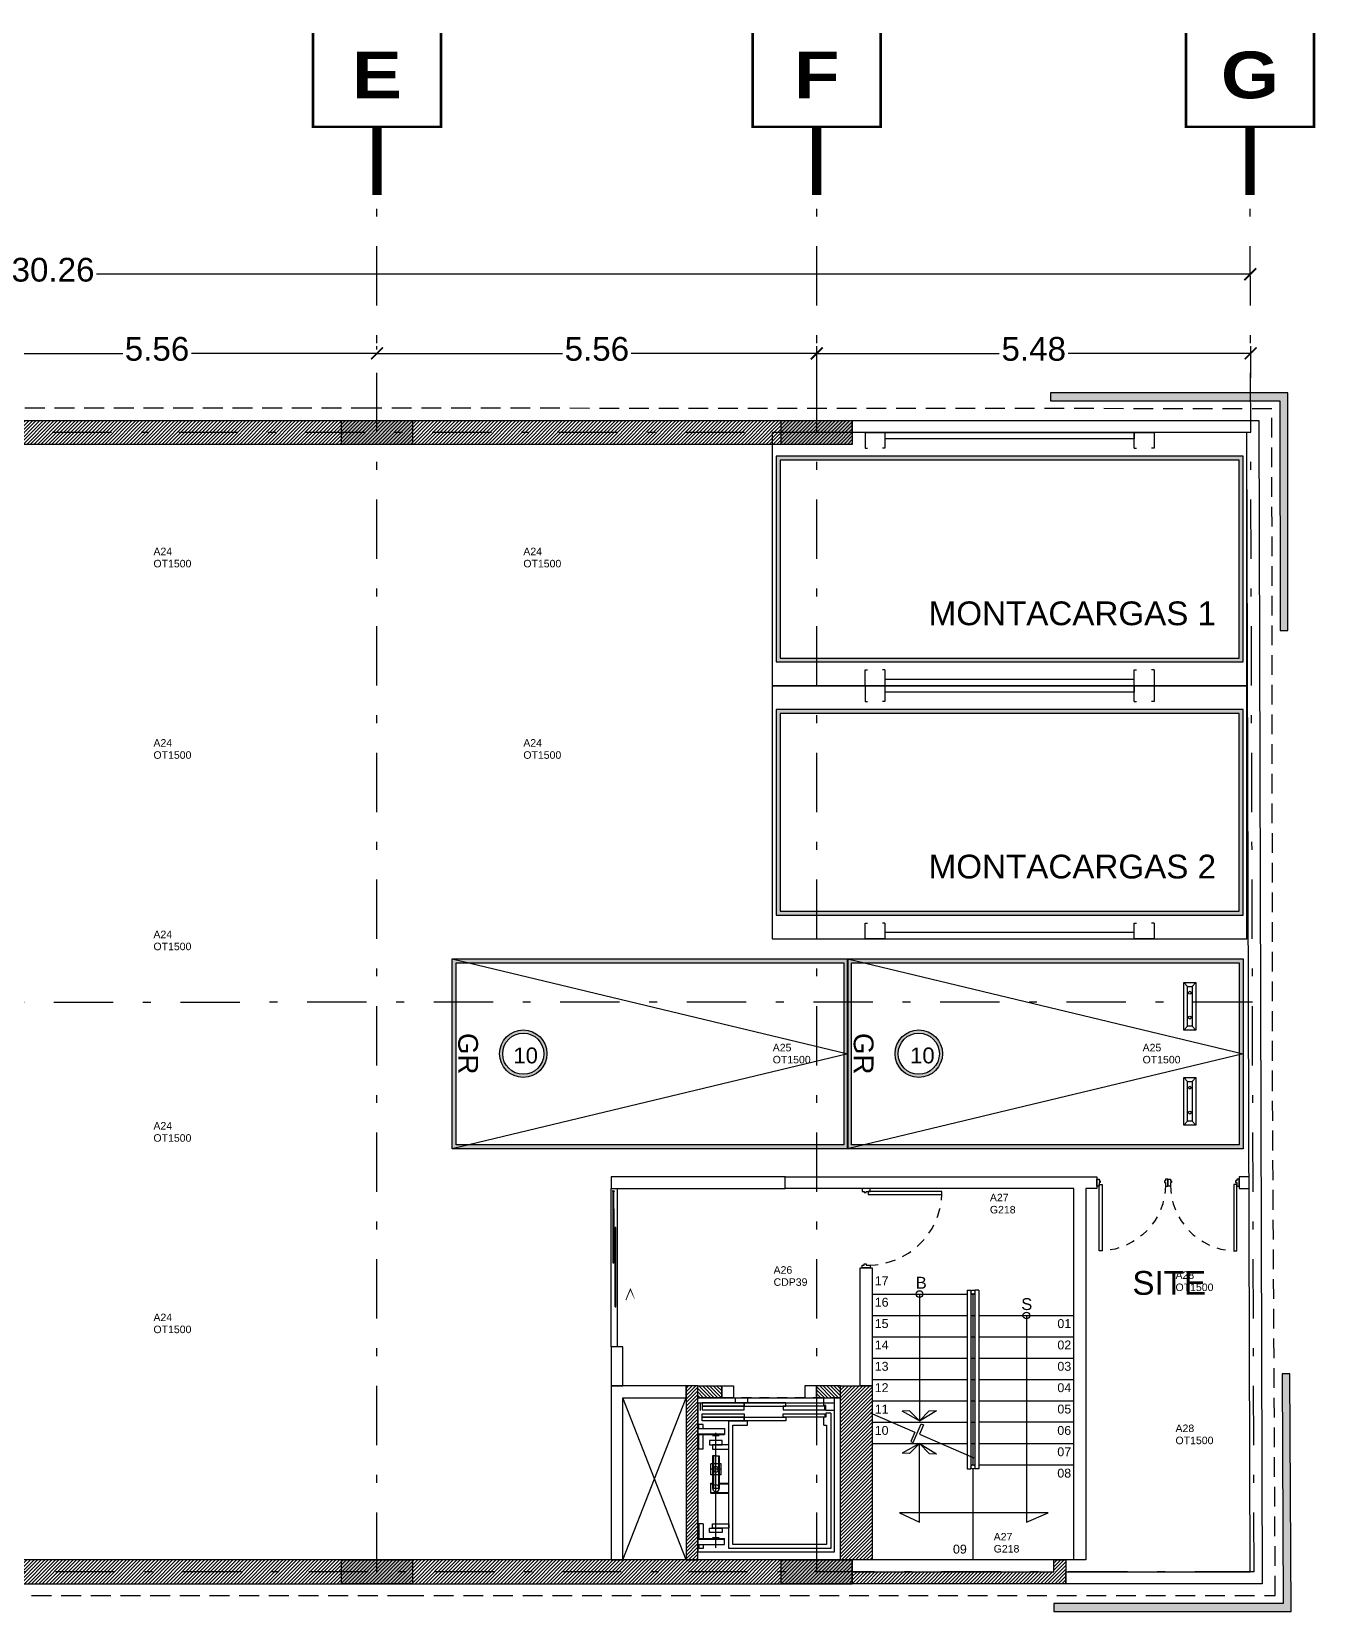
# Model space of a CAD drawing. Header units: millimetres. Extents: x -101 to 3415, y -52 to 1366.
# Drawn here: x 101.43 to 117.65, y 60.65 to 80.62 of the extents above; entities that cross this region are included whole.
import ezdxf
from ezdxf.enums import TextEntityAlignment as Align

# ---------------------------------------------------------------- set-up
doc = ezdxf.new("R2010")
doc.units = ezdxf.units.MM
for name, pattern in [('XR EJES SUPERIORES$0$DASHDOT2', [0.5, 0.25, -0.125, 0, -0.125]), ('XR LINDERO N$0$A-100a LALA IRAPUATO nave equipo$0$HIDDEN', [0.375, 0.25, -0.125]), ('XR SOTANO 2$0$XR PLANTA TIPO DE OFICINAS$0$HIDDEN', [0.375, 0.25, -0.125]), ('XR SOTANO 2$0$XR PLANTA TIPO DE OFICINAS$0$HIDDEN2', [0.1875, 0.125, -0.0625])]:
    doc.linetypes.add(name, pattern=pattern)
for name, color, linetype in [('00_ARQ', 8, 'Continuous'), ('Texto_Iluminación', 7, 'Continuous'), ('XR EJES SUPERIORES$0$A-COTAS', 8, 'Continuous'), ('XR EJES SUPERIORES$0$A-EJES', 8, 'XR EJES SUPERIORES$0$DASHDOT2')]:
    doc.layers.add(name, color=color, linetype=linetype)
doc.styles.add('TÍTULO', font='arial.ttf', dxfattribs={"height": 0.19})
doc.styles.add('XR EJES SUPERIORES$0$protot1', font='')
doc.styles.add('XR EJES SUPERIORES$0$Standard', font='arial.ttf')
doc.styles.add('XR SOTANO 2$0$ARIEL', font='arial.ttf')
doc.styles.add('XR SOTANO 2$0$Standard', font='arial.ttf')
doc.styles.add('XR SOTANO 2$0$XR PLANTA TIPO DE OFICINAS$0$TEXTO-ALB-100', font='arial.ttf', dxfattribs={"height": 0.15})
doc.styles.get('XR EJES SUPERIORES$0$protot1').set_extended_font_data('Arial Black')
doc.dimstyles.new('XR EJES SUPERIORES$0$PAÑOS50', dxfattribs={"dimscale": 0.5, "dimtxt": 0.6, "dimasz": 0.3, "dimexe": 0.18, "dimexo": 0.1, "dimgap": 0.09, "dimtad": 0, "dimtih": 1, "dimtoh": 1, "dimzin": 0, "dimdsep": 46, "dimtxsty": 'XR EJES SUPERIORES$0$Standard', "dimblk": 'XR EJES SUPERIORES$0$_ArchTick', "dimcen": 0.09, "dimclrd": 256, "dimclre": 256, "dimclrt": 2, "dimadec": 0, "dimazin": 0, "dimtfac": 1, "dimtix": 1, "dimtmove": 2, "dimatfit": 3, "dimldrblk": 'XR EJES SUPERIORES$0$_ArchTick', "dimfxl": 0.18, "dimtvp": 0.18, "dimtolj": 1, "dimtzin": 0, "dimarcsym": 0})
pattern_1 = [(45, (86.41346, 75.89185), (-0.02245064, 0.02245064), [])]
pattern_2 = [(315, (270.687047, 51.371213), (-0.02245064, -0.02245064), [])]

# ---------------------------------------------------------------- blocks, each defined once
blk = doc.blocks.new('XR COLUMNAS SUPERIORES')
at = {"layer": '00_ARQ', "linetype": 'ByBlock'}
h = blk.add_hatch(color=256, dxfattribs=at)
h.dxf.hatch_style = 1
h.paths.add_polyline_path([(19.828, -0.493), (18.931, -0.493), (18.931, -0.193), (19.828, -0.193)])
h = blk.add_hatch(color=256, dxfattribs=at)
h.dxf.hatch_style = 1
h.paths.add_polyline_path([(25.387, -0.493), (24.49, -0.493), (24.49, -0.193), (25.387, -0.193)])
h = blk.add_hatch(color=256, dxfattribs=at)
h.dxf.hatch_style = 1
h.paths.add_polyline_path([(19.828, -14.89), (18.931, -14.89), (18.931, -14.59), (19.828, -14.59)])
h = blk.add_hatch(color=256, dxfattribs=at)
h.dxf.hatch_style = 1
h.paths.add_polyline_path([(25.387, -14.89), (24.49, -14.89), (24.49, -14.59), (25.387, -14.59)])
for points in [[(19.828, -0.493), (18.931, -0.493), (18.931, -0.193), (19.828, -0.193)], [(25.387, -0.493), (24.49, -0.493), (24.49, -0.193), (25.387, -0.193)], [(19.828, -14.89), (18.931, -14.89), (18.931, -14.59), (19.828, -14.59)], [(25.387, -14.89), (24.49, -14.89), (24.49, -14.59), (25.387, -14.59)]]:
    blk.add_lwpolyline(points, close=True, dxfattribs=at)
blk = doc.blocks.new('XR EJES SUPERIORES$0$EJE_HOR')
at = {"color": 1, "linetype": 'Continuous', "const_width": 0.025}
blk.add_lwpolyline([(-0.616, 0.909), (-0.616, 0.005), (0.616, 0.005), (0.616, 0.909)], dxfattribs=at)
at = {"color": 2, "linetype": 'Continuous', "const_width": 0.09}
blk.add_lwpolyline([(0, 0), (0, -0.652)], dxfattribs=at)
at = {"color": 4, "style": 'XR EJES SUPERIORES$0$protot1', "oblique": 360}
blk.add_attdef('EJE', text='', height=0.45, dxfattribs=at).set_placement((0, 0.279), align=Align.CENTER)
blk = doc.blocks.new('XR EJES SUPERIORES$0$_ArchTick')
at = {"color": 0, "linetype": 'ByBlock', "const_width": 0.15}
blk.add_lwpolyline([(-0.5, -0.5), (0.5, 0.5)], dxfattribs=at)
blk = doc.blocks.new('*D36')
at = {"layer": 'Defpoints', "color": 0, "linetype": 'Continuous', "transparency": 16777216}
for p in [(13.821, 0.657), (13.821, 0.657), (19.38, 0.657)]:
    blk.add_point(p, dxfattribs=at)
at = {"layer": 'XR EJES SUPERIORES$0$A-COTAS', "linetype": 'Continuous', "lineweight": -2, "transparency": 16777216}
for p, q in [((13.821, 0.707), (13.821, 0.747)), ((13.821, 0.657), (16.166, 0.657)), ((19.38, 0.657), (17.035, 0.657)), ((19.38, 0.707), (19.38, 0.747))]:
    blk.add_line(p, q, dxfattribs=at)
at = {"layer": 'XR EJES SUPERIORES$0$A-COTAS', "linetype": 'Continuous', "lineweight": -2, "transparency": 16777216, "xscale": 0.15, "yscale": 0.15, "zscale": 0.15, "rotation": 180}
blk.add_blockref('XR EJES SUPERIORES$0$_ArchTick', (13.821, 0.657), dxfattribs=at)
at = {"layer": 'XR EJES SUPERIORES$0$A-COTAS', "linetype": 'Continuous', "lineweight": -2, "transparency": 16777216, "xscale": 0.15, "yscale": 0.15, "zscale": 0.15}
blk.add_blockref('XR EJES SUPERIORES$0$_ArchTick', (19.38, 0.657), dxfattribs=at)
at = {"layer": 'XR EJES SUPERIORES$0$A-COTAS', "color": 2, "linetype": 'Continuous', "transparency": 16777216, "insert": (16.6, 0.712), "char_height": 0.3, "attachment_point": 5, "style": 'XR EJES SUPERIORES$0$Standard'}
blk.add_mtext('\\A1;5.56', dxfattribs=at)
blk = doc.blocks.new('*D37')
at = {"layer": 'Defpoints', "color": 0, "linetype": 'Continuous', "transparency": 16777216}
for p in [(30.418, 1.657), (30.418, 1.638), (0.155, 1.571)]:
    blk.add_point(p, dxfattribs=at)
at = {"layer": 'XR EJES SUPERIORES$0$A-COTAS', "linetype": 'Continuous', "lineweight": -2, "transparency": 16777216}
for p, q in [((0.155, 1.621), (0.155, 1.747)), ((0.155, 1.657), (14.735, 1.657)), ((30.418, 1.657), (15.837, 1.657)), ((30.418, 1.688), (30.418, 1.747))]:
    blk.add_line(p, q, dxfattribs=at)
at = {"layer": 'XR EJES SUPERIORES$0$A-COTAS', "linetype": 'Continuous', "lineweight": -2, "transparency": 16777216, "xscale": 0.15, "yscale": 0.15, "zscale": 0.15, "rotation": 180}
blk.add_blockref('XR EJES SUPERIORES$0$_ArchTick', (0.155, 1.657), dxfattribs=at)
at = {"layer": 'XR EJES SUPERIORES$0$A-COTAS', "linetype": 'Continuous', "lineweight": -2, "transparency": 16777216, "xscale": 0.15, "yscale": 0.15, "zscale": 0.15}
blk.add_blockref('XR EJES SUPERIORES$0$_ArchTick', (30.418, 1.657), dxfattribs=at)
at = {"layer": 'XR EJES SUPERIORES$0$A-COTAS', "color": 2, "linetype": 'Continuous', "transparency": 16777216, "insert": (15.286, 1.712), "char_height": 0.3, "attachment_point": 5, "style": 'XR EJES SUPERIORES$0$Standard'}
blk.add_mtext('\\A1;30.26', dxfattribs=at)
blk = doc.blocks.new('*D43')
at = {"layer": 'Defpoints', "color": 0, "transparency": 16777216}
for p in [(19.38, 0.657), (19.38, 0.657), (24.938, 0.185)]:
    blk.add_point(p, dxfattribs=at)
at = {"layer": 'XR EJES SUPERIORES$0$A-COTAS', "lineweight": -2, "transparency": 16777216}
for p, q in [((19.38, 0.707), (19.38, 0.747)), ((19.38, 0.657), (21.725, 0.657)), ((24.938, 0.657), (22.594, 0.657)), ((24.938, 0.235), (24.938, 0.747))]:
    blk.add_line(p, q, dxfattribs=at)
at = {"layer": 'XR EJES SUPERIORES$0$A-COTAS', "lineweight": -2, "transparency": 16777216, "xscale": 0.15, "yscale": 0.15, "zscale": 0.15, "rotation": 180}
blk.add_blockref('XR EJES SUPERIORES$0$_ArchTick', (19.38, 0.657), dxfattribs=at)
at = {"layer": 'XR EJES SUPERIORES$0$A-COTAS', "lineweight": -2, "transparency": 16777216, "xscale": 0.15, "yscale": 0.15, "zscale": 0.15}
blk.add_blockref('XR EJES SUPERIORES$0$_ArchTick', (24.938, 0.657), dxfattribs=at)
at = {"layer": 'XR EJES SUPERIORES$0$A-COTAS', "color": 2, "transparency": 16777216, "insert": (22.159, 0.712), "char_height": 0.3, "attachment_point": 5, "style": 'XR EJES SUPERIORES$0$Standard'}
blk.add_mtext('\\A1;5.56', dxfattribs=at)
blk = doc.blocks.new('*D44')
at = {"layer": 'Defpoints', "color": 0, "transparency": 16777216}
for p in [(30.423, 0.657), (24.938, 0.235), (30.423, 0.297)]:
    blk.add_point(p, dxfattribs=at)
at = {"layer": 'XR EJES SUPERIORES$0$A-COTAS', "lineweight": -2, "transparency": 16777216}
for p, q in [((24.938, 0.285), (24.938, 0.747)), ((24.938, 0.657), (27.246, 0.657)), ((30.423, 0.657), (28.116, 0.657)), ((30.423, 0.347), (30.423, 0.747))]:
    blk.add_line(p, q, dxfattribs=at)
at = {"layer": 'XR EJES SUPERIORES$0$A-COTAS', "lineweight": -2, "transparency": 16777216, "xscale": 0.15, "yscale": 0.15, "zscale": 0.15, "rotation": 180}
blk.add_blockref('XR EJES SUPERIORES$0$_ArchTick', (24.938, 0.657), dxfattribs=at)
at = {"layer": 'XR EJES SUPERIORES$0$A-COTAS', "lineweight": -2, "transparency": 16777216, "xscale": 0.15, "yscale": 0.15, "zscale": 0.15}
blk.add_blockref('XR EJES SUPERIORES$0$_ArchTick', (30.423, 0.657), dxfattribs=at)
at = {"layer": 'XR EJES SUPERIORES$0$A-COTAS', "color": 2, "transparency": 16777216, "insert": (27.681, 0.712), "char_height": 0.3, "attachment_point": 5, "style": 'XR EJES SUPERIORES$0$Standard'}
blk.add_mtext('\\A1;5.48', dxfattribs=at)
blk = doc.blocks.new('XR SOTANO 2$0$A$C67844AE1')
at = {"layer": '00_ARQ'}
h = blk.add_hatch(color=256, dxfattribs=at)
h.paths.add_polyline_path([(0.1, 0.35), (5.9, 0.35), (5.9, 2.85), (0.1, 2.85)], flags=16)
h.paths.add_polyline_path([(0.05, 0.3), (5.95, 0.3), (5.95, 2.9), (0.05, 2.9)])
for p, q in [((1.175, 3.2), (1.425, 3.2)), ((1.175, 3.2), (1.175, 3)), ((1.425, 3.2), (1.425, 3)), ((1.425, 3.2), (4.575, 3.2)), ((4.575, 3), (4.575, 3.2)), ((4.575, 3.2), (4.825, 3.2)), ((4.575, 3.2), (4.575, 3.12)), ((4.825, 3.2), (4.825, 3)), ((1.175, 3), (1.205, 3)), ((1.425, 3), (1.395, 3)), ((4.575, 3.12), (1.425, 3.12)), ((4.575, 3), (4.605, 3)), ((4.825, 3), (4.795, 3)), ((1.175, 0), (1.175, 0.2)), ((1.175, 0.2), (1.205, 0.2)), ((1.425, 0.2), (1.395, 0.2)), ((1.425, 0.2), (1.425, 0)), ((4.575, 0), (4.575, 0.2)), ((4.575, 0.2), (4.605, 0.2)), ((4.825, 0.2), (4.795, 0.2)), ((4.825, 0.2), (4.825, 0)), ((1.425, 0), (1.175, 0)), ((4.575, 0.08), (1.425, 0.08)), ((1.425, 0), (4.575, 0)), ((4.575, 0), (4.575, 0.08)), ((4.825, 0), (4.575, 0))]:
    blk.add_line(p, q, dxfattribs=at)
for points in [[(0, 3.2), (0, 0), (6, 0), (6, 3.2)], [(0.05, 0.3), (5.95, 0.3), (5.95, 2.9), (0.05, 2.9)], [(0.1, 0.35), (5.9, 0.35), (5.9, 2.85), (0.1, 2.85)]]:
    blk.add_lwpolyline(points, close=True, dxfattribs=at)
blk = doc.blocks.new('XR SOTANO 2$0$XR PLANTA TIPO DE OFICINAS$0$Puerta1.00')
at = {"linetype": 'Continuous'}
for points in [[(405.365, 465.953), (405.365, 466.883), (405.325, 466.883), (405.325, 465.953)], [(405.325, 465.876), (405.325, 465.901), (405.34, 465.901), (405.34, 465.926), (405.325, 465.926), (405.325, 465.976), (405.29, 465.976), (405.29, 465.876)], [(406.255, 465.876), (406.255, 465.901), (406.24, 465.901), (406.24, 465.926), (406.255, 465.926), (406.255, 465.976), (406.29, 465.976), (406.29, 465.876)]]:
    blk.add_lwpolyline(points, close=True, dxfattribs=at)
at = {"linetype": 'XR SOTANO 2$0$XR PLANTA TIPO DE OFICINAS$0$HIDDEN2'}
blk.add_arc((405.324, 465.953), 0.932, 0.0383, 87.4436, dxfattribs=at)
blk = doc.blocks.new('XR SOTANO 2$0$XR PLANTA TIPO DE OFICINAS$0$Ascensore-150x170')
for p, q in [((5.481, -0.152), (5.566, -0.152)), ((5.612, -0.133), (5.566, -0.133)), ((5.566, -0.133), (5.566, -0.152)), ((5.612, -0.077), (5.612, -0.133)), ((5.481, -0.996), (5.528, -0.996)), ((4.729, -1.399), (4.729, -1.202)), ((4.738, -1.399), (4.738, -1.202)), ((4.832, -1.305), (4.832, -1.202)), ((4.841, -1.305), (4.841, -1.202)), ((4.127, -1.342), (5.394, -1.342)), ((4.166, -1.54), (4.166, -1.249)), ((4.166, -1.249), (4.231, -1.249)), ((4.222, -1.54), (4.222, -1.249)), ((4.231, -1.54), (4.231, -1.249)), ((4.241, -1.38), (4.241, -1.305)), ((5.141, -1.305), (4.785, -1.305)), ((4.785, -1.38), (4.785, -1.305)), ((5.141, -1.314), (4.785, -1.314)), ((5.141, -1.37), (4.785, -1.37)), ((5.141, -1.38), (4.785, -1.38)), ((4.832, -1.399), (4.832, -1.38)), ((4.841, -1.399), (4.841, -1.38)), ((4.932, -1.286), (5.054, -1.286)), ((4.932, -1.286), (4.932, -1.399)), ((4.993, -1.286), (4.993, -1.399)), ((5.054, -1.286), (5.054, -1.399)), ((5.141, -1.342), (5.141, -1.305)), ((5.141, -1.342), (5.141, -1.38)), ((5.366, -1.38), (5.366, -1.305)), ((5.376, -1.54), (5.376, -1.249)), ((5.441, -1.249), (5.376, -1.249)), ((5.385, -1.54), (5.385, -1.249)), ((5.441, -1.54), (5.441, -1.249)), ((4.119, -1.483), (4.119, -1.54)), ((4.166, -1.483), (4.119, -1.483)), ((4.166, -1.53), (4.119, -1.53)), ((4.391, -1.483), (4.231, -1.483)), ((4.391, -1.53), (4.231, -1.53)), ((4.391, -1.483), (4.391, -1.54)), ((4.729, -1.399), (4.841, -1.399)), ((4.932, -1.399), (5.054, -1.399)), ((5.216, -1.483), (5.216, -1.54)), ((5.216, -1.483), (5.376, -1.483)), ((5.216, -1.53), (5.376, -1.53)), ((5.441, -1.483), (5.488, -1.483)), ((5.441, -1.53), (5.488, -1.53)), ((5.488, -1.483), (5.488, -1.54)), ((5.641, -1.512), (5.725, -1.512))]:
    blk.add_line(p, q)
for points in [[(4.081, -0.04), (4.081, -1.54), (5.725, -1.54), (5.725, -0.04)], [(5.566, -0.143), (5.566, -0.602), (5.603, -0.602), (5.603, -0.143)], [(5.687, -0.143), (5.687, -0.602), (5.65, -0.602), (5.65, -0.143)], [(5.528, -0.574), (5.528, -1.033), (5.566, -1.033), (5.566, -0.574)], [(5.725, -0.574), (5.725, -1.033), (5.687, -1.033), (5.687, -0.574)], [(5.528, -1.033), (5.528, -1.493), (5.566, -1.493), (5.566, -1.033)], [(5.566, -1.033), (5.566, -1.493), (5.603, -1.493), (5.603, -1.033)], [(5.687, -1.033), (5.687, -1.493), (5.65, -1.493), (5.65, -1.033)], [(5.725, -1.033), (5.725, -1.493), (5.687, -1.493), (5.687, -1.033)], [(5.725, -0.996), (5.725, -1.127), (5.781, -1.127), (5.781, -0.996)], [(4.344, -1.202), (4.344, -1.38), (4.391, -1.38), (4.391, -1.202)], [(5.263, -1.202), (5.263, -1.38), (5.216, -1.38), (5.216, -1.202)], [(4.297, -1.272), (4.297, -1.413), (4.344, -1.413), (4.344, -1.272)], [(5.31, -1.272), (5.31, -1.413), (5.263, -1.413), (5.263, -1.272)]]:
    blk.add_lwpolyline(points, close=True)
for points in [[(5.612, -0.077), (5.528, -0.077), (4.119, -0.077), (4.119, -1.202), (5.528, -1.202), (5.528, -0.996)], [(5.481, -0.152), (5.481, -0.124), (4.166, -0.124), (4.166, -1.155), (5.481, -1.155), (5.481, -0.996)], [(5.641, -0.133), (5.697, -0.133), (5.697, -0.152), (5.781, -0.152), (5.781, -0.04), (5.641, -0.04), (5.641, -0.133)]]:
    blk.add_lwpolyline(points)
for centre, radius in [((4.785, -1.342), 0.0375), ((4.993, -1.342), 0.0281)]:
    blk.add_circle(centre, radius)
blk = doc.blocks.new('XR SOTANO 2$0$A$C15B57C5E')
for points in [[(2.569, -0.025), (2.569, -0.019), (2.558, -0.019), (2.562, -0.025), (2.568, -0.025)], [(2.569, -0.031), (2.569, -0.038), (2.558, -0.038), (2.562, -0.032), (2.568, -0.032)]]:
    blk.add_hatch(color=256).paths.add_polyline_path(points)
for p, q in [((1.102, -0.052), (2.106, -0.052)), ((1.102, -0.054), (2.106, -0.054)), ((1.102, -0.056), (2.106, -0.056)), ((1.102, -0.057), (2.106, -0.057)), ((1.102, -0.059), (2.106, -0.059)), ((2.114, -0.027, 0), (1.655, -0.027, 0)), ((2.114, -0.028, 0), (1.655, -0.028, 0)), ((2.114, -0.029, 0), (1.655, -0.029, 0)), ((2.114, -0.03, 0), (1.655, -0.03, 0)), ((2.114, -0.031, 0), (1.655, -0.032, 0)), ((2.114, -0.029, 0), (2.132, -0.029, 0)), ((2.119, -0.027, 0), (2.569, -0.026, 0)), ((2.119, -0.028, 0), (2.569, -0.028, 0)), ((2.119, -0.029, 0), (2.569, -0.029, 0)), ((2.119, -0.03, 0), (2.569, -0.03, 0)), ((2.119, -0.031, 0), (2.569, -0.031, 0))]:
    blk.add_line(p, q)
for points in [[(0.596, -0.077), (0.596, 0), (2.596, 0), (2.596, -0.077), (0.596, -0.077)], [(2.569, -0.025), (2.569, -0.019), (2.558, -0.019), (2.562, -0.025), (2.568, -0.025), (2.569, -0.025)], [(2.569, -0.031), (2.569, -0.038), (2.558, -0.038), (2.562, -0.032), (2.568, -0.032), (2.569, -0.031)]]:
    blk.add_lwpolyline(points)
at = {"const_width": 0.000375}
for points in [[(1.102, -0.049), (2.106, -0.049), (2.106, -0.043), (1.102, -0.043)], [(1.102, -0.077), (2.106, -0.077), (2.106, -0.062), (1.102, -0.062)], [(1.102, -0.062), (2.106, -0.062), (2.106, -0.068), (1.102, -0.068)], [(1.655, -0.007), (2.553, -0.007), (2.553, -0.022), (1.655, -0.022)], [(1.655, -0.022), (2.553, -0.022), (2.553, -0.016), (1.655, -0.016)], [(1.655, -0.035), (2.553, -0.035), (2.553, -0.041), (1.655, -0.041)]]:
    blk.add_lwpolyline(points, close=True, dxfattribs=at)
for points in [[(2.105, -0.06), (2.106, -0.06), (2.106, -0.052), (2.105, -0.051), (1.102, -0.051), (1.102, -0.052), (1.102, -0.06), (1.102, -0.06)], [(1.656, -0.033), (1.655, -0.032), (1.655, -0.026), (1.656, -0.026), (2.114, -0.025), (2.114, -0.026), (2.114, -0.032), (2.114, -0.033)], [(2.568, -0.025), (2.569, -0.026), (2.569, -0.032), (2.568, -0.032), (2.119, -0.033), (2.119, -0.032), (2.119, -0.026), (2.119, -0.025)]]:
    blk.add_lwpolyline(points, close=True)
at = {"linetype": 'Continuous'}
for points, const_width in [([(1.188, -0.302), (1.327, -0.244), (1.188, -0.186), (1.188, -0.186), (1.324, -0.244), (1.324, -0.244), (1.188, -0.302), (1.188, -0.302)], 0.0112), ([(1.32, -0.244), (0.99, -0.244)], 0.000187)]:
    blk.add_lwpolyline(points, dxfattribs=dict(at, const_width=const_width))
at = {"const_width": 0.000375}
blk.add_lwpolyline([(2.558, -0.015), (2.558, -0.019), (2.593, -0.019), (2.593, -0.038), (2.558, -0.038), (2.558, -0.042), (2.596, -0.042), (2.596, -0.015), (2.558, -0.015), (2.558, -0.019)], dxfattribs=at)
blk = doc.blocks.new('XR SOTANO 2$0$EEEE')
at = {"layer": '00_ARQ', "ltscale": 2}
h = blk.add_hatch(dxfattribs=at)
h.set_pattern_fill('LINE', color=8, scale=0.01, angle=45, style=0)
h.set_pattern_definition(pattern_2)
h.paths.add_polyline_path([(293.872, 65.811), (293.872, 63.611), (293.722, 63.611), (293.722, 65.811)])
h = blk.add_hatch(dxfattribs=at)
h.set_pattern_fill('LINE', color=8, scale=0.01, angle=45, style=0)
h.set_pattern_definition(pattern_2)
h.paths.add_polyline_path([(295.674, 65.811), (295.674, 63.611), (296.074, 63.611), (296.074, 65.811)])
h = blk.add_hatch(dxfattribs=at)
h.set_pattern_fill('LINE', color=8, scale=0.01, angle=45, style=0)
h.paths.add_polyline_path([(294.173, 63.761), (293.872, 63.761), (293.872, 63.611), (294.173, 63.611)])
h = blk.add_hatch(dxfattribs=at)
h.set_pattern_fill('LINE', color=8, scale=0.01, angle=45, style=0)
h.paths.add_polyline_path([(295.373, 63.761), (295.674, 63.761), (295.674, 63.611), (295.373, 63.611)])
at = {"layer": '00_ARQ', "ltscale": 0.8}
for p, q in [((293.722, 65.811), (292.925, 63.761)), ((292.925, 65.811), (293.722, 63.761))]:
    blk.add_line(p, q, dxfattribs=at)
at = {"layer": '00_ARQ', "linetype": 'XR SOTANO 2$0$XR PLANTA TIPO DE OFICINAS$0$HIDDEN', "ltscale": 0.5}
blk.add_line((295.674, 63.761), (293.872, 63.761), dxfattribs=at)
at = {"layer": '00_ARQ', "ltscale": 2}
blk.add_line((293.872, 63.761), (295.674, 63.761), dxfattribs=at)
for points in [[(292.925, 65.811), (292.925, 63.761), (293.722, 63.761), (293.722, 63.611), (292.775, 63.611), (292.775, 63.611), (292.775, 63.611), (292.775, 65.811)], [(293.872, 65.811), (293.872, 63.611), (293.722, 63.611), (293.722, 65.811)], [(295.674, 65.811), (295.674, 63.611), (296.074, 63.611), (296.074, 65.811)], [(294.173, 63.761), (293.872, 63.761), (293.872, 63.611), (294.173, 63.611)], [(294.173, 63.611), (294.323, 63.611), (294.323, 63.761), (294.173, 63.761)], [(295.373, 63.611), (295.223, 63.611), (295.223, 63.761), (295.373, 63.761)], [(295.373, 63.761), (295.674, 63.761), (295.674, 63.611), (295.373, 63.611)]]:
    blk.add_lwpolyline(points, close=True, dxfattribs=at)
at = {"layer": '00_ARQ'}
for points in [[(292.925, 63.611), (292.925, 63.611), (292.925, 63.119), (292.775, 63.119), (292.775, 63.611), (292.925, 63.611)], [(292.775, 61.119), (292.775, 61.119), (294.974, 61.119), (294.974, 60.969), (292.775, 60.969), (292.775, 61.119)]]:
    blk.add_lwpolyline(points, close=True, dxfattribs=at)
at = {"layer": '00_ARQ', "ltscale": 3, "xscale": 1.147058759205947, "yscale": 1.147058759205947, "zscale": 1.147058759205947, "rotation": 270}
blk.add_blockref('XR SOTANO 2$0$XR PLANTA TIPO DE OFICINAS$0$Ascensore-150x170', (295.64, 70.393), dxfattribs=at)
at = {"layer": '00_ARQ', "xscale": -1, "rotation": 90.00070697049469}
blk.add_blockref('XR SOTANO 2$0$A$C15B57C5E', (292.775, 63.715), dxfattribs=at)
at = {"layer": '00_ARQ', "color": 4, "xscale": -1, "rotation": 270}
blk.add_blockref('XR SOTANO 2$0$XR PLANTA TIPO DE OFICINAS$0$Puerta1.00', (-169.927, -344.171), dxfattribs=at)
blk = doc.blocks.new('XR SOTANO 2$0$esca2')
at = {"layer": '00_ARQ'}
for p, q in [((690.234, 54.946), (691.434, 54.946)), ((690.834, 54.946), (690.834, 53.347)), ((691.484, 54.946), (691.534, 54.946)), ((691.509, 54.946), (691.509, 52.786)), ((690.234, 54.676), (691.434, 54.676)), ((691.484, 54.676), (691.534, 54.676)), ((691.584, 54.676), (692.784, 54.676)), ((690.234, 54.406), (691.434, 54.406)), ((691.484, 54.406), (691.534, 54.406)), ((691.584, 54.406), (692.784, 54.406)), ((690.234, 54.136), (691.434, 54.136)), ((691.484, 54.136), (691.534, 54.136)), ((691.584, 54.136), (692.784, 54.136)), ((690.234, 53.866), (691.434, 53.866)), ((691.484, 53.866), (691.534, 53.866)), ((691.584, 53.866), (692.783, 53.866)), ((690.234, 53.596), (691.434, 53.596)), ((691.484, 53.596), (691.534, 53.596)), ((691.584, 53.596), (692.783, 53.596)), ((690.234, 53.326), (691.434, 53.326)), ((690.708, 53.469), (690.616, 53.468)), ((690.834, 53.346), (690.616, 53.468)), ((690.834, 53.346), (690.708, 53.469)), ((690.834, 53.346), (691.048, 53.473)), ((690.834, 53.346), (690.957, 53.472)), ((690.957, 53.472), (691.048, 53.473)), ((691.484, 53.326), (691.534, 53.326)), ((692.783, 53.326), (691.584, 53.326)), ((690.234, 53.056), (691.434, 53.056)), ((690.834, 53.056), (690.616, 52.934)), ((690.708, 52.933), (690.616, 52.934)), ((690.834, 53.056), (690.708, 52.933)), ((690.834, 53.056), (690.957, 52.93)), ((690.834, 53.056), (691.048, 52.929)), ((690.957, 52.93), (691.048, 52.929)), ((691.484, 53.056), (691.534, 53.056)), ((691.584, 53.056), (692.783, 53.056)), ((691.484, 52.786), (691.534, 52.786)), ((691.484, 52.786), (691.534, 52.786)), ((691.509, 52.736), (691.509, 51.586)), ((691.584, 52.786), (692.783, 52.786)), ((692.784, 51.586), (690.234, 51.586))]:
    blk.add_line(p, q, dxfattribs=at)
at = {"layer": '00_ARQ', "linetype": 'Continuous'}
for p, q in [((691.434, 54.996), (691.434, 52.736)), ((691.434, 54.996), (691.484, 54.996)), ((691.484, 54.996), (691.484, 52.736)), ((691.534, 54.996), (691.534, 52.736)), ((691.584, 54.996), (691.534, 54.996)), ((691.584, 54.996), (691.584, 52.736)), ((691.434, 52.736), (691.484, 52.736)), ((691.584, 52.736), (691.534, 52.736))]:
    blk.add_line(p, q, dxfattribs=at)
at = {"layer": '00_ARQ', "ltscale": 2}
for points in [[(692.784, 51.586), (692.784, 56.278), (689.134, 56.278), (689.134, 56.428), (693.073, 56.428), (693.073, 56.278), (692.934, 56.278), (692.934, 51.586)], [(690.234, 53.786), (690.084, 53.786), (690.084, 55.278), (690.234, 55.278)]]:
    blk.add_lwpolyline(points, close=True, dxfattribs=at)
blk.add_lwpolyline([(694.999, 56.428), (694.873, 56.428), (694.873, 56.278), (695, 56.278)], dxfattribs=at)
at = {"layer": '00_ARQ'}
for points in [[(692.184, 54.676), (692.184, 52.065), (692.459, 52.18), (690.58, 52.18), (690.834, 52.064), (690.834, 53.056)], [(690.211, 53.447), (690.775, 53.201), (690.724, 53.084), (690.753, 53.071), (690.804, 53.188), (690.855, 53.305), (690.884, 53.293), (690.833, 53.175), (691.518, 52.876)]]:
    blk.add_lwpolyline(points, dxfattribs=at)
for centre in [(690.834, 54.946), (692.184, 54.676)]:
    blk.add_circle(centre, 0.0423, dxfattribs=at)
at = {"layer": '00_ARQ', "linetype": 'Continuous'}
for centre in [(691.509, 54.971), (691.509, 52.761)]:
    blk.add_circle(centre, 0.025, dxfattribs=at)
at = {"layer": '00_ARQ', "color": 4, "yscale": 0.8999999999985449, "zscale": 0.8999999999985449, "rotation": 180}
for p, xscale in [((328.312, 475.687), -0.8999999999985449), ((1059.635, 475.687), 0.8999999999985449)]:
    blk.add_blockref('XR SOTANO 2$0$XR PLANTA TIPO DE OFICINAS$0$Puerta1.00', p, dxfattribs=dict(at, xscale=xscale))
at = {"layer": '00_ARQ', "char_height": 0.1125, "attachment_point": 1, "style": 'XR SOTANO 2$0$Standard'}
for s, insert in [('17', (690.267, 55.169)), ('16', (690.267, 54.899)), ('15', (690.267, 54.629)), ('01', (692.576, 54.629)), ('14', (690.267, 54.359)), ('02', (692.576, 54.359)), ('13', (690.267, 54.089)), ('03', (692.576, 54.089)), ('12', (690.267, 53.819)), ('04', (692.576, 53.819)), ('11', (690.267, 53.549)), ('05', (692.576, 53.549)), ('10', (690.267, 53.279)), ('06', (692.575, 53.279)), ('07', (692.575, 53.009)), ('08', (692.575, 52.739)), ('09', (691.256, 51.779))]:
    blk.add_mtext_dynamic_manual_height_columns(s, width=0.21412, gutter_width=12.5, heights=[0], dxfattribs=dict(at, insert=insert))
at = {"layer": '00_ARQ', "char_height": 0.15, "width": 0.58833, "attachment_point": 7, "rotation": 0.0007, "style": 'XR SOTANO 2$0$XR PLANTA TIPO DE OFICINAS$0$TEXTO-ALB-100'}
for s, insert in [('B', (690.785, 55.014)), ('S', (692.119, 54.742))]:
    blk.add_mtext(s, dxfattribs=dict(at, insert=insert))
blk = doc.blocks.new('XR SOTANO 2$0$NC')
at = {"layer": '00_ARQ'}
h = blk.add_hatch(color=256, dxfattribs=at)
edge = h.paths.add_edge_path()
edge.add_arc((-335.59, 140.726), 0.3, 0, 360)
edge = h.paths.add_edge_path(flags=16)
edge.add_arc((-335.59, 140.726), 0.26, 0, 360)
for radius in [0.3, 0.26]:
    blk.add_circle((-335.59, 140.726), radius, dxfattribs=at)
blk = doc.blocks.new('XR SOTANO 2$0$Tope_Cajon')
for p, q in [((1271.064, 46.957), (1271.015, 47.003)), ((1271.565, 46.957), (1271.615, 47.003)), ((1271.064, 46.898), (1271.015, 46.853)), ((1271.565, 46.898), (1271.615, 46.853))]:
    blk.add_line(p, q)
for points in [[(1271.615, 46.853), (1271.015, 46.853), (1271.015, 47.003), (1271.615, 47.003)], [(1271.565, 46.898), (1271.064, 46.898), (1271.064, 46.957), (1271.565, 46.957)]]:
    blk.add_lwpolyline(points, close=True)
for centre in [(1271.143, 46.928), (1271.458, 46.928)]:
    blk.add_circle(centre, 0.0178)
blk = doc.blocks.new('XR SOTANO 2$0$Cajon_Grande')
at = {"layer": '00_ARQ', "ltscale": 2}
h = blk.add_hatch(color=256, dxfattribs=at)
h.paths.add_polyline_path([(-36.9, 47.459), (-34.5, 47.459), (-34.5, 42.459), (-36.9, 42.459)])
h.paths.add_polyline_path([(-36.85, 47.409), (-34.55, 47.409), (-34.55, 42.509), (-36.85, 42.509)], flags=16)
at = {"layer": '00_ARQ'}
for points in [[(-36.9, 47.459), (-34.5, 47.459), (-34.5, 42.459), (-36.9, 42.459)], [(-36.9, 47.459), (-34.5, 47.459), (-34.5, 42.459), (-36.9, 42.459)], [(-36.85, 47.409), (-34.55, 47.409), (-34.55, 42.509), (-36.85, 42.509)]]:
    blk.add_lwpolyline(points, close=True, dxfattribs=at)
blk.add_lwpolyline([(-36.9, 42.459), (-35.7, 47.459), (-34.5, 42.459)], dxfattribs=at)
for p in [(-1307.614, -0.144), (-1306.414, -0.144)]:
    blk.add_blockref('XR SOTANO 2$0$Tope_Cajon', p, dxfattribs=at)
at = {"layer": '00_ARQ', "rotation": 270}
blk.add_blockref('XR SOTANO 2$0$NC', (-176.426, -292.232), dxfattribs=at)
at = {"layer": '00_ARQ', "insert": (-35.7, 42.659), "char_height": 0.25, "width": 2.3, "attachment_point": 5, "style": 'XR SOTANO 2$0$ARIEL'}
blk.add_mtext('GR', dxfattribs=at)
blk = doc.blocks.new('XR SOTANO 2$0$Cajon_Grande_sin_tope')
at = {"layer": '00_ARQ', "ltscale": 2}
h = blk.add_hatch(color=256, dxfattribs=at)
h.paths.add_polyline_path([(1242.849, 43.772), (1242.849, 46.172), (1247.849, 46.172), (1247.849, 43.772)])
h.paths.add_polyline_path([(1242.899, 43.822), (1242.899, 46.122), (1247.799, 46.122), (1247.799, 43.822)], flags=16)
at = {"layer": '00_ARQ'}
for points in [[(1242.849, 43.772), (1242.849, 46.172), (1247.849, 46.172), (1247.849, 43.772)], [(1242.849, 43.772), (1242.849, 46.172), (1247.849, 46.172), (1247.849, 43.772)], [(1242.899, 43.822), (1242.899, 46.122), (1247.799, 46.122), (1247.799, 43.822)]]:
    blk.add_lwpolyline(points, close=True, dxfattribs=at)
blk.add_lwpolyline([(1247.849, 43.772), (1242.849, 44.972), (1247.849, 46.172)], dxfattribs=at)
blk.add_blockref('XR SOTANO 2$0$NC', (1582.54, -95.754), dxfattribs=at)
at = {"layer": '00_ARQ', "insert": (1247.649, 44.972), "char_height": 0.25, "width": 2.3, "attachment_point": 5, "rotation": 90, "style": 'XR SOTANO 2$0$ARIEL'}
blk.add_mtext('GR', dxfattribs=at)
blk = doc.blocks.new('XR EJES SUPERIORES')
at = {"layer": 'XR EJES SUPERIORES$0$A-EJES', "color": 251, "linetype": 'XR EJES SUPERIORES$0$DASHDOT2', "ltscale": 3}
for p, q in [((19.38, -14.74), (19.38, 2.657)), ((24.938, -14.74), (24.938, 2.657)), ((30.467, -14.74), (30.415, 2.657)), ((30.426, -0.343), (-2.851, -0.344)), ((30.447, -7.541), (-2.865, -7.548)), ((30.467, -14.74), (-2.88, -14.741))]:
    blk.add_line(p, q, dxfattribs=at)
at = {"layer": 'XR EJES SUPERIORES$0$A-EJES'}
ref = blk.add_blockref('XR EJES SUPERIORES$0$EJE_HOR', (19.38, 3.513), dxfattribs=dict(at, xscale=1.3125, yscale=1.3125, zscale=1.3125))
ref.add_attrib('EJE', 'E', dxfattribs={"layer": '0', "color": 4, "height": 0.591, "style": 'XR EJES SUPERIORES$0$protot1'}).set_placement((19.38, 3.88), align=Align.CENTER)
ref = blk.add_blockref('XR EJES SUPERIORES$0$EJE_HOR', (24.938, 3.513), dxfattribs=dict(at, xscale=1.3125, yscale=1.3125, zscale=1.3125))
ref.add_attrib('EJE', 'F', dxfattribs={"layer": '0', "color": 4, "height": 0.591, "style": 'XR EJES SUPERIORES$0$protot1'}).set_placement((24.938, 3.88), align=Align.CENTER)
ref = blk.add_blockref('XR EJES SUPERIORES$0$EJE_HOR', (30.415, 3.513), dxfattribs=dict(at, xscale=1.3125, yscale=1.3125, zscale=1.3125))
ref.add_attrib('EJE', 'G', dxfattribs={"layer": '0', "color": 4, "height": 0.591, "style": 'XR EJES SUPERIORES$0$protot1'}).set_placement((30.415, 3.88), align=Align.CENTER)
at = {"layer": 'XR EJES SUPERIORES$0$A-COTAS', "linetype": 'Continuous'}
for base, p1, p2, picture, middle in [((30.418, 1.657), (0.155, 1.571), (30.418, 1.638), '*D37', (15.286, 1.712)), ((13.821, 0.657), (19.38, 0.657), (13.821, 0.657), '*D36', (16.6, 0.712))]:
    dim = blk.add_linear_dim(base=base, p1=p1, p2=p2, dimstyle='XR EJES SUPERIORES$0$PAÑOS50', dxfattribs=at)
    dim.commit()
    dim.dimension.update_dxf_attribs({"geometry": picture, "text_midpoint": middle})
at = {"layer": 'XR EJES SUPERIORES$0$A-COTAS'}
for base, p1, p2, picture, middle in [((19.38, 0.657), (24.938, 0.185), (19.38, 0.657), '*D43', (22.159, 0.712)), ((30.4231, 0.6571), (24.9385, 0.235), (30.4231, 0.2965), '*D44', (27.6808, 0.7123))]:
    dim = blk.add_linear_dim(base=base, p1=p1, p2=p2, dimstyle='XR EJES SUPERIORES$0$PAÑOS50', dxfattribs=at)
    dim.commit()
    dim.dimension.update_dxf_attribs({"geometry": picture, "text_midpoint": middle})

msp = doc.modelspace()

# ---------------------------------------------------------------- hatches: boundary and pattern name
at = {"layer": '00_ARQ'}
for points in [[(114.304, 75.951), (117.204, 75.949), (117.207, 73.049), (117.307, 73.049), (117.304, 76.049), (114.304, 76.051)], [(117.232, 63.652), (117.248, 60.752), (114.348, 60.752), (114.348, 60.652), (117.348, 60.652), (117.332, 63.652)]]:
    msp.add_hatch(color=256, dxfattribs=at).paths.add_polyline_path(points)
h = msp.add_hatch(dxfattribs=at)
h.set_pattern_fill('ANSI31', color=8, scale=0.01)
h.set_pattern_definition(pattern_1)
h.paths.add_polyline_path([(91.19, 75.699), (111.8, 75.699), (111.8, 75.399), (91.19, 75.399)])
h = msp.add_hatch(dxfattribs=at)
h.set_pattern_fill('ANSI31', color=8, scale=0.01)
h.set_pattern_definition(pattern_1)
h.paths.add_polyline_path([(111.8, 61.302), (91.19, 61.302), (91.19, 61.002), (111.8, 61.002)])
at = {"layer": '00_ARQ', "ltscale": 2}
h = msp.add_hatch(dxfattribs=at)
h.set_pattern_fill('LINE', color=8, scale=0.01, angle=45, style=0)
h.set_pattern_definition(pattern_1)
h.paths.add_polyline_path([(111.8, 61.152), (114.35, 61.152), (114.35, 61.302), (114.5, 61.302), (114.5, 61.002), (111.8, 61.002)])

# ---------------------------------------------------------------- linework, layer by layer
at = {"layer": '00_ARQ', "linetype": 'XR LINDERO N$0$A-100a LALA IRAPUATO nave equipo$0$HIDDEN', "elevation": -0.724}
msp.add_lwpolyline([(86.383, 60.852), (93.178, 60.853), (106.135, 60.854), (117.147, 60.852), (117.113, 67.236), (117.104, 75.849), (105.718, 75.856), (96.446, 75.86), (88.957, 75.863), (86.413, 75.892), (86.383, 60.852)], dxfattribs=at)
at = {"layer": '00_ARQ', "elevation": -0.724}
for points in [[(114.304, 75.951), (117.204, 75.949), (117.207, 73.049), (117.307, 73.049), (117.304, 76.049), (114.304, 76.051)], [(91.19, 75.699), (111.8, 75.699), (111.8, 75.399), (91.19, 75.399)], [(117.232, 63.652), (117.248, 60.752), (114.348, 60.752), (114.348, 60.652), (117.348, 60.652), (117.332, 63.652)], [(111.8, 61.302), (91.19, 61.302), (91.19, 61.002), (111.8, 61.002)], [(111.8, 61.152), (114.35, 61.152), (114.35, 61.302), (114.5, 61.302), (114.5, 61.002), (111.8, 61.002)]]:
    msp.add_lwpolyline(points, close=True, dxfattribs=at)
at = {"layer": '00_ARQ', "ltscale": 2, "elevation": -0.724}
msp.add_lwpolyline([(114.5, 61.152), (116.831, 61.152), (116.789, 75.549), (111.8, 75.549), (111.8, 75.699), (116.939, 75.699), (116.981, 61.002), (114.5, 61.002)], close=True, dxfattribs=at)
at = {"layer": '00_ARQ', "elevation": -0.724}
msp.add_lwpolyline([(114.348, 60.652), (117.348, 60.652), (117.332, 63.652)], dxfattribs=at)

# ---------------------------------------------------------------- block references
at = {"layer": '00_ARQ'}
for name, p in [('XR EJES SUPERIORES', (86.413, 75.892, -0.724)), ('XR COLUMNAS SUPERIORES', (86.413, 75.892, -0.724)), ('XR SOTANO 2$0$A$C67844AE1', (110.789, 72.349, -0.724)), ('XR SOTANO 2$0$A$C67844AE1', (110.789, 69.149, -0.724)), ('XR SOTANO 2$0$esca2', (-578.183, 9.716, -0.724))]:
    msp.add_blockref(name, p, dxfattribs=at)
for name, p, rotation in [('XR SOTANO 2$0$Cajon_Grande_sin_tope', (1354.592, 112.671, -0.724), 180), ('XR SOTANO 2$0$Cajon_Grande', (69.283, 31.999, -0.724), 270)]:
    msp.add_blockref(name, p, dxfattribs=dict(at, rotation=rotation))
at = {"layer": '00_ARQ', "xscale": -1, "rotation": 180}
msp.add_blockref('XR SOTANO 2$0$EEEE', (-184.023, 127.113, -0.724), dxfattribs=at)

# ---------------------------------------------------------------- texts
at = {"layer": '00_ARQ', "color": 0, "style": 'XR SOTANO 2$0$Standard'}
for s, p in [('MONTACARGAS 1', (112.766, 73.114, -0.724)), ('MONTACARGAS 2', (112.766, 69.914, -0.724)), ('SITE', (115.341, 64.653, -0.724))]:
    msp.add_text(s, height=0.3, dxfattribs=at).set_placement(p)
at = {"layer": '00_ARQ', "char_height": 0.2, "attachment_point": 1, "style": 'XR SOTANO 2$0$Standard'}
for insert in [(107.517, 67.777), (112.531, 67.777)]:
    msp.add_mtext_dynamic_manual_height_columns('10', width=0.98373, gutter_width=12.5, heights=[0], dxfattribs=dict(at, insert=insert))
at = {"layer": 'Texto_Iluminación', "ltscale": 0.3, "style": 'TÍTULO'}
for s, p in [('A24', (102.968, 73.998, 0.362)), ('A24', (107.643, 73.998, 0.362)), ('OT1500', (102.968, 73.845, 0.362)), ('OT1500', (107.643, 73.845, 0.362)), ('A24', (102.968, 71.579, 0.362)), ('A24', (107.643, 71.579, 0.362)), ('OT1500', (102.968, 71.426, 0.362)), ('OT1500', (107.643, 71.426, 0.362)), ('A24', (102.968, 69.159, 0.362)), ('OT1500', (102.968, 69.007, 0.362)), ('A25', (110.795, 67.729, 0.362)), ('A25', (115.47, 67.729, 0.362)), ('OT1500', (110.795, 67.577, 0.362)), ('OT1500', (115.47, 67.577, 0.362)), ('A24', (102.968, 66.74, 0.362)), ('OT1500', (102.968, 66.587, 0.362)), ('A27', (113.54, 65.834, 0.362)), ('G218', (113.54, 65.681, 0.362)), ('A26', (110.806, 64.919, 0.362)), ('A28', (115.886, 64.853, 0.362)), ('CDP39', (110.806, 64.766, 0.362)), ('OT1500', (115.886, 64.7, 0.362)), ('A24', (102.968, 64.32, 0.362)), ('OT1500', (102.968, 64.168, 0.362)), ('A28', (115.886, 62.918, 0.362)), ('OT1500', (115.886, 62.765, 0.362)), ('A27', (113.588, 61.548, 0.362)), ('G218', (113.588, 61.396, 0.362))]:
    msp.add_text(s, height=0.095, dxfattribs=at).set_placement(p)

doc.saveas('drawing.dxf')
